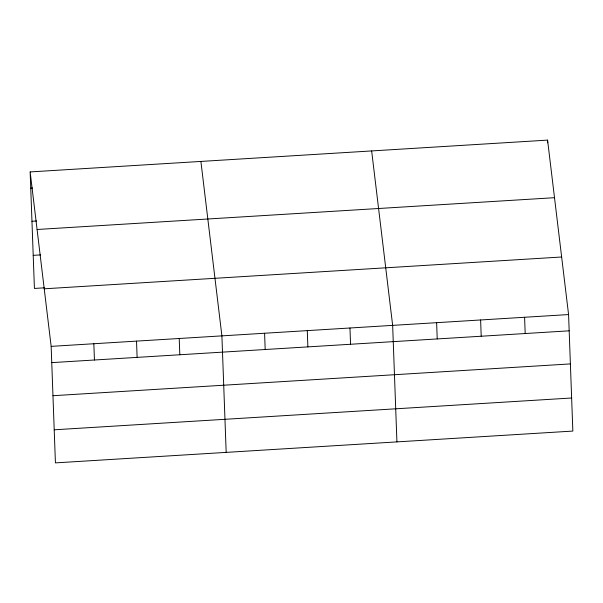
<?xml version="1.0" encoding="UTF-8"?>
<svg xmlns="http://www.w3.org/2000/svg" width="603" height="603" viewBox="0 0 603 603"><rect width="100%" height="100%" fill="white"/><g stroke="black" fill="none" stroke-linecap="round" stroke-linejoin="round"><path stroke-width="0.9" d="M30.15 171.923L547.577 140.122L568.576 314.562L572.85 431.077L55.423 462.878L51.157 346.363L30.15 171.923L34.424 288.438L44.63 287.804M30.745 188.189L32.6 188.076M31.959 221.271L36.602 220.984M37.085 229.487L554.504 197.694M33.21 255.355L40.635 254.896M44.223 288.799L561.649 256.999M51.157 346.363L568.576 314.562M51.752 362.629L569.172 330.828M52.966 395.711L570.385 363.911M54.217 429.796L571.636 397.995M371.652 150.938L392.651 325.379L396.925 441.886M200.897 161.431L221.904 335.871L226.178 452.378M547.577 140.122L547.675 142.836M524.595 317.268L525.19 333.534M480.614 319.974L481.209 336.233M436.632 322.673L437.228 338.939M349.966 328.002L350.562 344.268M307.281 330.625L307.877 346.891M264.589 333.248L265.184 349.514M179.219 338.494L179.815 354.76M136.527 341.117L137.122 357.383M93.842 343.74L94.437 360.006"/></g></svg>
